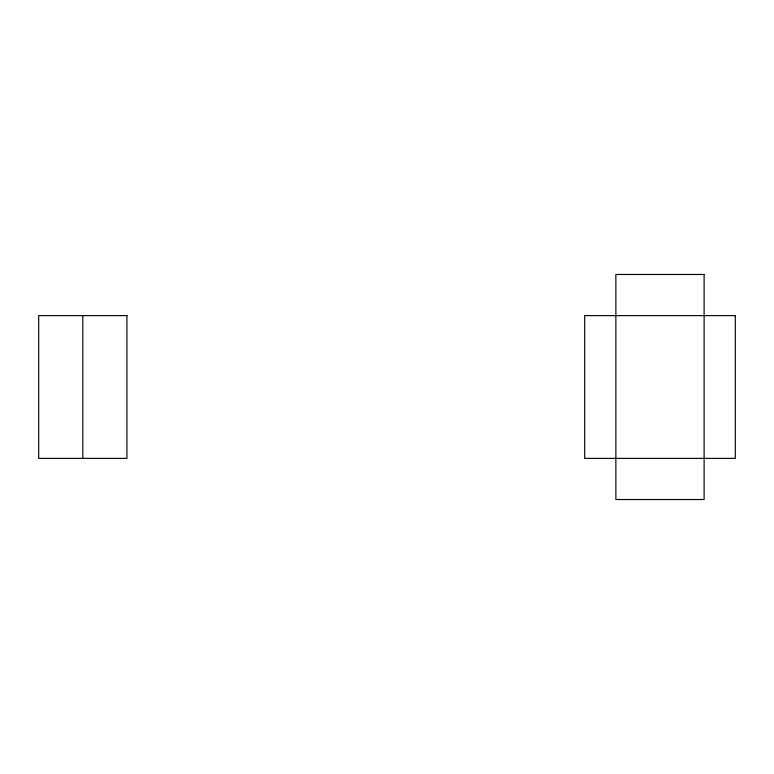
<?xml version="1.0" encoding="UTF-8"?>
<svg xmlns="http://www.w3.org/2000/svg" width="774" height="774" viewBox="0 0 774 774"><rect width="100%" height="100%" fill="white"/><g stroke="black" fill="none" stroke-linecap="round" stroke-linejoin="round"><path stroke-width="1.16" d="M82.818 315.618L82.818 458.382M704.108 274.48L615.872 274.48L615.872 499.52L704.108 499.52L704.108 274.48M126.936 315.618L38.7 315.618L38.7 458.382L126.936 458.382L126.936 315.618M735.3 315.618L584.68 315.618L584.68 458.382L735.3 458.382L735.3 315.618"/></g></svg>
